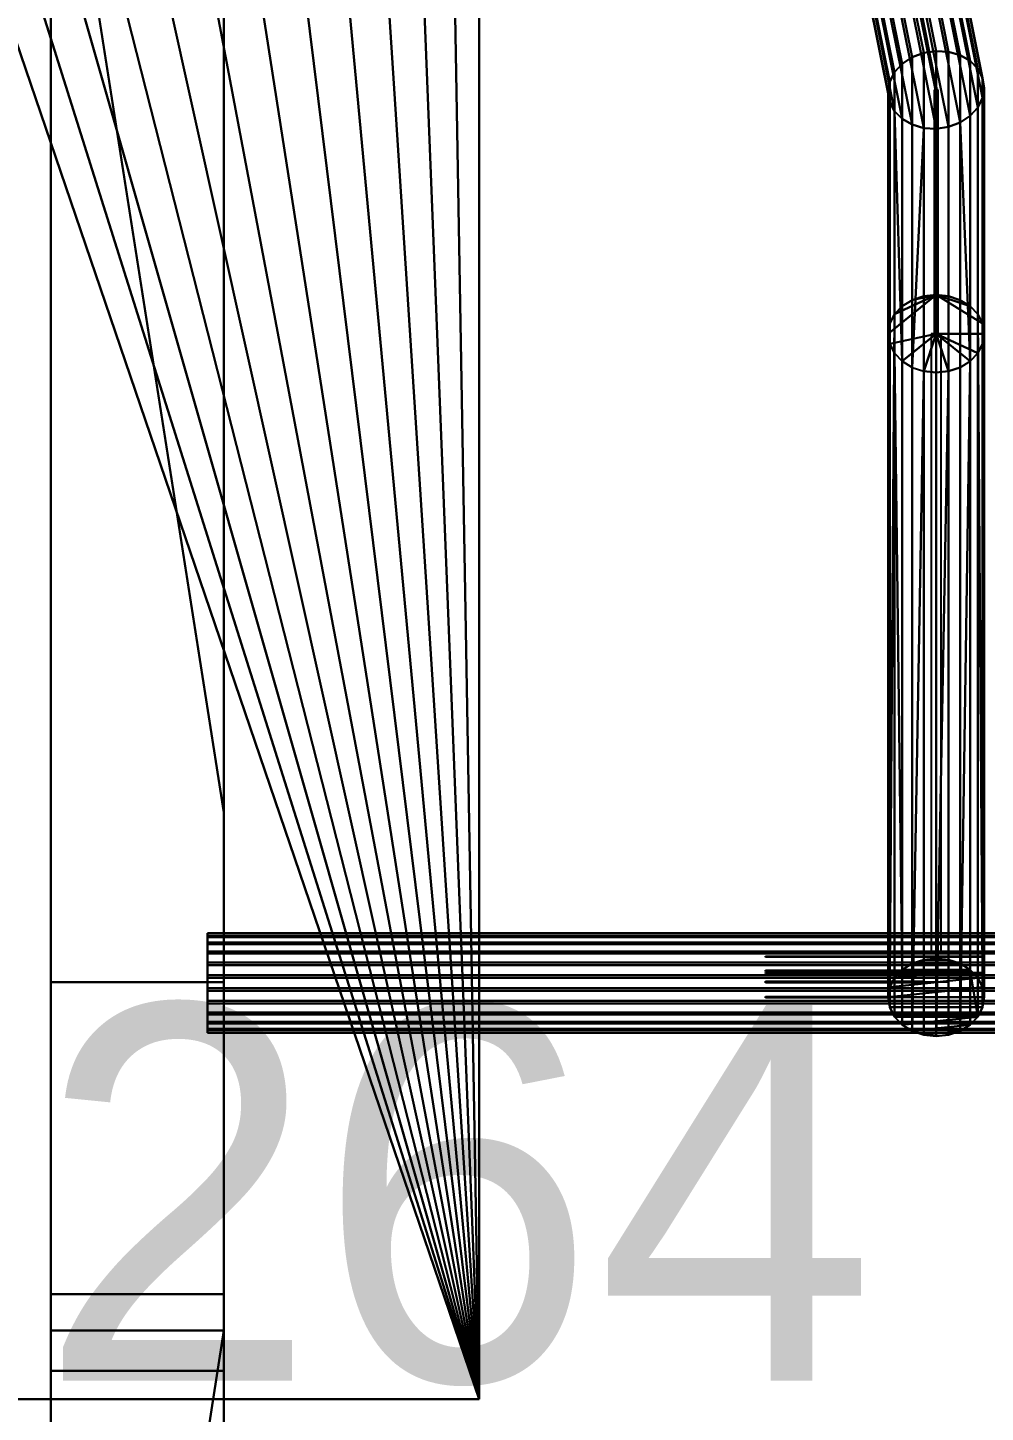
# Model space of a CAD drawing. Extents: x 0 to 48.1, y 0 to 23.7.
# Drawn here: x 14.767 to 15.149, y 9.506 to 10.059 of the extents above; entities that cross this region are included whole.
import ezdxf

# ---------------------------------------------------------------- set-up
doc = ezdxf.new("R2010")
doc.units = 0
doc.header["$MEASUREMENT"] = 0
doc.layers.add('DLXFURN', color=5, linetype='Continuous')
doc.layers.add('DLXVAL', color=3, linetype='Continuous')

# ---------------------------------------------------------------- blocks, each defined once
blk = doc.blocks.new('*U132')
for p, q in [((-0.02759, 0.73668), (0.14722, -0.1886)), ((0.14722, -0.1886), (-0.02759, 0.73668)), ((0.00247, 0.73912), (0.14722, -0.1886)), ((0.14722, -0.1886), (0.00247, 0.73912)), ((0.03252, 0.73668), (0.14722, -0.1886)), ((0.14722, -0.1886), (0.03252, 0.73668)), ((-0.05657, 0.72944), (0.14722, -0.1886)), ((0.14722, -0.1886), (-0.05657, 0.72944)), ((0.0615, 0.72944), (0.14722, -0.1886)), ((0.14722, -0.1886), (0.0615, 0.72944)), ((-0.08343, 0.71766), (0.14722, -0.1886)), ((0.14722, -0.1886), (-0.08343, 0.71766)), ((0.08837, 0.71766), (0.14722, -0.1886)), ((0.14722, -0.1886), (0.08837, 0.71766)), ((-0.10722, 0.70177), (0.14722, -0.1886)), ((0.14722, -0.1886), (-0.10722, 0.70177)), ((0.11215, 0.70177), (0.14722, -0.1886)), ((0.14722, -0.1886), (0.11215, 0.70177)), ((0.14722, -0.1886), (-0.12707, 0.68233)), ((-0.12707, 0.68233), (0.14722, -0.1886)), ((0.13201, 0.68233), (0.14722, -0.1886)), ((0.14722, -0.1886), (0.13201, 0.68233)), ((-0.02383, -0.16112), (-0.02383, 0.66862)), ((-0.02383, 0.66862), (-0.02383, -0.14663)), ((-0.02383, -0.14663), (-0.02383, 0.66862)), ((-0.02383, 0.66862), (-0.02383, -0.02215)), ((-0.02383, 0.66862), (-0.02383, -0.16112)), ((-0.02383, -0.02215), (-0.02383, 0.66862)), ((0.04515, 0.66862), (0.04515, -0.02215)), ((0.04515, -0.14663), (0.04515, 0.66862)), ((0.04515, 0.66862), (0.04515, -0.14663)), ((0.04515, -0.16112), (0.04515, 0.66862)), ((0.04515, -0.16112), (0.04515, 0.66862)), ((0.04515, 0.66862), (0.04515, -0.02215)), ((-0.14228, 0.66004), (0.14722, -0.1886)), ((0.14722, -0.1886), (-0.14228, 0.66004)), ((0.14722, -0.1886), (0.14722, 0.66004)), ((0.14722, 0.66004), (0.14722, -0.1886)), ((0.14722, -0.1886), (0.14722, 0.66004)), ((0.14722, 0.66004), (0.14722, -0.1886)), ((-0.02383, -0.1773), (-0.02383, 0.58862)), ((-0.02383, 0.58862), (-0.02383, -0.1773)), ((0.04515, -0.1773), (0.04515, 0.58862)), ((0.04515, 0.58862), (0.04515, 0.04563)), ((0.04515, 0.58862), (0.04515, -0.1773)), ((0.04515, -0.1773), (0.04515, 0.58862)), ((0.04515, 0.58862), (0.04515, -0.1773)), ((0.04515, 0.04563), (0.04515, 0.58862)), ((-0.02383, -0.1773), (-0.02383, 0.5804)), ((-0.02383, 0.5804), (-0.02383, -0.1773)), ((0.04515, 0.5804), (0.04515, -0.1773)), ((0.04515, -0.1773), (0.04515, 0.5804)), ((-0.02383, -0.1773), (-0.02383, 0.48567)), ((-0.02383, -0.02215), (-0.02383, 0.48567)), ((-0.02383, 0.48567), (-0.02383, -0.1773)), ((-0.02383, 0.48567), (0.04515, 0.04563)), ((0.04515, 0.04563), (-0.02383, 0.48567)), ((-0.02383, 0.48567), (-0.02383, -0.02215)), ((0.32477, 0.34881), (0.31358, 0.40461)), ((0.31358, 0.40461), (0.32477, 0.34881)), ((0.32974, 0.34956), (0.31843, 0.40599)), ((0.31843, 0.40599), (0.32974, 0.34956)), ((0.33471, 0.34924), (0.32327, 0.40631)), ((0.32327, 0.40631), (0.33471, 0.34924)), ((0.33935, 0.34789), (0.32778, 0.40556)), ((0.32778, 0.40556), (0.33935, 0.34789)), ((0.33166, 0.40377), (0.34332, 0.34559)), ((0.34332, 0.34559), (0.33166, 0.40377)), ((0.3052, 0.39912), (0.31616, 0.34443)), ((0.31616, 0.34443), (0.3052, 0.39912)), ((0.32014, 0.34706), (0.30907, 0.40226)), ((0.30907, 0.40226), (0.32014, 0.34706)), ((0.33463, 0.40108), (0.34638, 0.34251)), ((0.34638, 0.34251), (0.33463, 0.40108)), ((0.30222, 0.39538), (0.31311, 0.34108)), ((0.31311, 0.34108), (0.30222, 0.39538)), ((0.3365, 0.39767), (0.3483, 0.33885)), ((0.3483, 0.33885), (0.3365, 0.39767)), ((0.33714, 0.39376), (0.34895, 0.33486)), ((0.34895, 0.33486), (0.33714, 0.39376)), ((0.31053, 0.33321), (0.29971, 0.38718)), ((0.29971, 0.38718), (0.31053, 0.33321)), ((0.30035, 0.39131), (0.31119, 0.33725)), ((0.31119, 0.33725), (0.30035, 0.39131)), ((0.31798, 0.39047), (0.3293, 0.33403)), ((0.33019, 0.33403), (0.31887, 0.39047)), ((0.3365, 0.38963), (0.3483, 0.33082)), ((0.3483, 0.33082), (0.3365, 0.38963)), ((0.31119, 0.32922), (0.30035, 0.38327)), ((0.30035, 0.38327), (0.31119, 0.32922)), ((0.33166, 0.38182), (0.34332, 0.32364)), ((0.34332, 0.32364), (0.33166, 0.38182)), ((0.34638, 0.32699), (0.33463, 0.38556)), ((0.33463, 0.38556), (0.34638, 0.32699)), ((0.30222, 0.37986), (0.31311, 0.32556)), ((0.31311, 0.32556), (0.30222, 0.37986)), ((0.3052, 0.37717), (0.31616, 0.32248)), ((0.31616, 0.32248), (0.3052, 0.37717)), ((0.33471, 0.31926), (0.32327, 0.37633)), ((0.32327, 0.37633), (0.33471, 0.31926)), ((0.33935, 0.32101), (0.32778, 0.37867)), ((0.32778, 0.37867), (0.33935, 0.32101)), ((0.30907, 0.37538), (0.32014, 0.32018)), ((0.32014, 0.32018), (0.30907, 0.37538)), ((0.31358, 0.37462), (0.32477, 0.31883)), ((0.32477, 0.31883), (0.31358, 0.37462)), ((0.31843, 0.37495), (0.32974, 0.31851)), ((0.32974, 0.31851), (0.31843, 0.37495)), ((0.32014, 0.34706), (0.32477, 0.34881)), ((0.32477, 0.34881), (0.32014, 0.34706)), ((0.32477, 0.34881), (0.32974, 0.34956)), ((0.32974, 0.34956), (0.32477, 0.34881)), ((0.32477, 0.25173), (0.32477, 0.34881)), ((0.32477, 0.34881), (0.32477, 0.25173)), ((0.32974, 0.25226), (0.32974, 0.34956)), ((0.32974, 0.34956), (0.33471, 0.34924)), ((0.33471, 0.34924), (0.32974, 0.34956)), ((0.32974, 0.34956), (0.32974, 0.25226)), ((0.33471, 0.25173), (0.33471, 0.34924)), ((0.33471, 0.34924), (0.33935, 0.34789)), ((0.33935, 0.34789), (0.33471, 0.34924)), ((0.33471, 0.34924), (0.33471, 0.25173)), ((0.31616, 0.34443), (0.31311, 0.34108)), ((0.31311, 0.34108), (0.31616, 0.34443)), ((0.31616, 0.34443), (0.32014, 0.34706)), ((0.32014, 0.34706), (0.31616, 0.34443)), ((0.31616, 0.34443), (0.31616, 0.24772)), ((0.31616, 0.24772), (0.31616, 0.34443)), ((0.32014, 0.25018), (0.32014, 0.34706)), ((0.32014, 0.34706), (0.32014, 0.25018)), ((0.33935, 0.25018), (0.33935, 0.34789)), ((0.34332, 0.34559), (0.33935, 0.34789)), ((0.33935, 0.34789), (0.33935, 0.25018)), ((0.33935, 0.34789), (0.34332, 0.34559)), ((0.34638, 0.34251), (0.34332, 0.34559)), ((0.34332, 0.34559), (0.34332, 0.24772)), ((0.34332, 0.34559), (0.34638, 0.34251)), ((0.34332, 0.24772), (0.34332, 0.34559)), ((0.31053, 0.33321), (0.31119, 0.33725)), ((0.31119, 0.33725), (0.31053, 0.33321)), ((0.31311, 0.34108), (0.31119, 0.33725)), ((0.31119, 0.33725), (0.31311, 0.34108)), ((0.31119, 0.33725), (0.31119, 0.24076)), ((0.31119, 0.24076), (0.31119, 0.33725)), ((0.31311, 0.34108), (0.31311, 0.2445)), ((0.31311, 0.2445), (0.31311, 0.34108)), ((0.3483, 0.33885), (0.34638, 0.34251)), ((0.34638, 0.34251), (0.34638, 0.2445)), ((0.34638, 0.34251), (0.3483, 0.33885)), ((0.34638, 0.2445), (0.34638, 0.34251)), ((0.34895, 0.33486), (0.3483, 0.33885)), ((0.3483, 0.33885), (0.3483, 0.24076)), ((0.3483, 0.33885), (0.34895, 0.33486)), ((0.3483, 0.24076), (0.3483, 0.33885)), ((0.31119, 0.32922), (0.31053, 0.33321)), ((0.31053, 0.33321), (0.31119, 0.32922)), ((0.31053, 0.23674), (0.31053, 0.33321)), ((0.31053, 0.33321), (0.31053, 0.23674)), ((0.33051, 0.33403), (0.32897, 0.33403)), ((0.32897, 0.33403), (0.32897, 0.23674)), ((0.3293, 0.33403), (0.33019, 0.33403)), ((0.33051, 0.23674), (0.33051, 0.33403)), ((0.3483, 0.33082), (0.34895, 0.33486)), ((0.34895, 0.33486), (0.3483, 0.33082)), ((0.34895, 0.33486), (0.3483, 0.24076)), ((0.3483, 0.24076), (0.34895, 0.33486)), ((0.34895, 0.33486), (0.34895, 0.23674)), ((0.34895, 0.23674), (0.34895, 0.33486)), ((0.31311, 0.32556), (0.31119, 0.32922)), ((0.31119, 0.32922), (0.31311, 0.32556)), ((0.31119, 0.23272), (0.31119, 0.32922)), ((0.31119, 0.32922), (0.31119, 0.23272)), ((0.34332, 0.32364), (0.34638, 0.32699)), ((0.34638, 0.32699), (0.34332, 0.32364)), ((0.3483, 0.33082), (0.34638, 0.32699)), ((0.34638, 0.32699), (0.3483, 0.33082)), ((0.34638, 0.32699), (0.34638, 0.22898)), ((0.34638, 0.22898), (0.34638, 0.32699)), ((0.3483, 0.23272), (0.3483, 0.33082)), ((0.3483, 0.33082), (0.34895, 0.23674)), ((0.3483, 0.33082), (0.3483, 0.23272)), ((0.34895, 0.23674), (0.3483, 0.33082)), ((0.31311, 0.32556), (0.31311, 0.22898)), ((0.31311, 0.22898), (0.31311, 0.32556)), ((0.31311, 0.32556), (0.31616, 0.22577)), ((0.31616, 0.22577), (0.31311, 0.32556)), ((0.31311, 0.32556), (0.31616, 0.32248)), ((0.31616, 0.32248), (0.31311, 0.32556)), ((0.31616, 0.22577), (0.31616, 0.32248)), ((0.31616, 0.32248), (0.32014, 0.32018)), ((0.31616, 0.32248), (0.31616, 0.22577)), ((0.32014, 0.32018), (0.31616, 0.32248)), ((0.33935, 0.32101), (0.33471, 0.31926)), ((0.33471, 0.31926), (0.33935, 0.32101)), ((0.33935, 0.32101), (0.34332, 0.32364)), ((0.34332, 0.32364), (0.33935, 0.32101)), ((0.33935, 0.2233), (0.33935, 0.32101)), ((0.33935, 0.32101), (0.34332, 0.22577)), ((0.34332, 0.22577), (0.33935, 0.32101)), ((0.33935, 0.32101), (0.33935, 0.2233)), ((0.34332, 0.32364), (0.34332, 0.22577)), ((0.34332, 0.22577), (0.34332, 0.32364)), ((0.32014, 0.32018), (0.32014, 0.2233)), ((0.32014, 0.2233), (0.32014, 0.32018)), ((0.32014, 0.32018), (0.32477, 0.31883)), ((0.32477, 0.31883), (0.32014, 0.32018)), ((0.32014, 0.2233), (0.32477, 0.31883)), ((0.32477, 0.31883), (0.32014, 0.2233)), ((0.32477, 0.31883), (0.32477, 0.22175)), ((0.32477, 0.22175), (0.32477, 0.31883)), ((0.32477, 0.31883), (0.32974, 0.31851)), ((0.32974, 0.31851), (0.32477, 0.31883)), ((0.33471, 0.31926), (0.32974, 0.31851)), ((0.32974, 0.31851), (0.33471, 0.31926)), ((0.32974, 0.31851), (0.32974, 0.22122)), ((0.32974, 0.22122), (0.32974, 0.31851)), ((0.33471, 0.22175), (0.33471, 0.31926)), ((0.33471, 0.31926), (0.33471, 0.22175)), ((0.31053, 0.23674), (0.32974, 0.25226)), ((0.32974, 0.25226), (0.31053, 0.23674)), ((0.32974, 0.25226), (0.31311, 0.2445)), ((0.31311, 0.2445), (0.32974, 0.25226)), ((0.32014, 0.25018), (0.31616, 0.24772)), ((0.31616, 0.24772), (0.32014, 0.25018)), ((0.32014, 0.25018), (0.31616, 0.24772)), ((0.32974, 0.25226), (0.32014, 0.25018)), ((0.32014, 0.25018), (0.32974, 0.25226)), ((0.32477, 0.25173), (0.32014, 0.25018)), ((0.32014, 0.25018), (0.32477, 0.25173)), ((0.32477, 0.25173), (0.32014, 0.25018)), ((0.32014, 0.25018), (0.32014, -0.0147)), ((0.32014, -0.0147), (0.32014, 0.25018)), ((0.32974, 0.25226), (0.32477, 0.25173)), ((0.32477, 0.25173), (0.32974, 0.25226)), ((0.32974, 0.25226), (0.32477, 0.25173)), ((0.32477, 0.25173), (0.32477, -0.01315)), ((0.32477, -0.01315), (0.32477, 0.25173)), ((0.34332, 0.24772), (0.32974, 0.25226)), ((0.32974, 0.25226), (0.3483, 0.24076)), ((0.33471, 0.25173), (0.32974, 0.25226)), ((0.32974, 0.25226), (0.34332, 0.24772)), ((0.32974, 0.23674), (0.32974, 0.25226)), ((0.32974, 0.25226), (0.32974, 0.23674)), ((0.3483, 0.24076), (0.32974, 0.25226)), ((0.32974, -0.01262), (0.32974, 0.25226)), ((0.32974, 0.25226), (0.33471, 0.25173)), ((0.33471, 0.25173), (0.32974, 0.25226)), ((0.32974, 0.25226), (0.32974, -0.01262)), ((0.33935, 0.25018), (0.33471, 0.25173)), ((0.33471, 0.25173), (0.33935, 0.25018)), ((0.33935, 0.25018), (0.33471, 0.25173)), ((0.33471, 0.25173), (0.33471, -0.01315)), ((0.33471, -0.01315), (0.33471, 0.25173)), ((0.34332, 0.24772), (0.33935, 0.25018)), ((0.33935, 0.25018), (0.33935, -0.0147)), ((0.34332, 0.24772), (0.33935, 0.25018)), ((0.33935, -0.0147), (0.33935, 0.25018)), ((0.33935, 0.25018), (0.34332, 0.24772)), ((0.31311, 0.2445), (0.31119, 0.24076)), ((0.31119, 0.24076), (0.31311, 0.2445)), ((0.31311, 0.2445), (0.31119, 0.24076)), ((0.31119, -0.01847), (0.31311, 0.2445)), ((0.31311, 0.2445), (0.31119, -0.01847)), ((0.31616, 0.24772), (0.31311, 0.2445)), ((0.31311, 0.2445), (0.31616, 0.24772)), ((0.31616, 0.24772), (0.31311, 0.2445)), ((0.31311, 0.2445), (0.31311, -0.02038)), ((0.31311, -0.02038), (0.31311, 0.2445)), ((0.31616, -0.01717), (0.31616, 0.24772)), ((0.31616, 0.24772), (0.31616, -0.01717)), ((0.34638, 0.2445), (0.34332, 0.24772)), ((0.34332, -0.01717), (0.34332, 0.24772)), ((0.34638, 0.2445), (0.34332, 0.24772)), ((0.34332, 0.24772), (0.34332, -0.01717)), ((0.34332, 0.24772), (0.34638, 0.2445)), ((0.3483, 0.24076), (0.34638, 0.2445)), ((0.34638, -0.02038), (0.34638, 0.2445)), ((0.3483, -0.01847), (0.34638, 0.2445)), ((0.34638, 0.2445), (0.34638, -0.02038)), ((0.34638, 0.2445), (0.3483, -0.01847)), ((0.3483, 0.24076), (0.34638, 0.2445)), ((0.34638, 0.2445), (0.3483, 0.24076)), ((0.31119, 0.24076), (0.31053, 0.23674)), ((0.31053, 0.23674), (0.31119, 0.24076)), ((0.31119, 0.24076), (0.31053, 0.23674)), ((0.31119, 0.24076), (0.31119, -0.01194)), ((0.31119, -0.01194), (0.31119, 0.24076)), ((0.34895, 0.23674), (0.3483, 0.24076)), ((0.34895, -0.01031), (0.3483, 0.24076)), ((0.3483, 0.24076), (0.3483, -0.01194)), ((0.3483, 0.24076), (0.34895, -0.01031)), ((0.3483, -0.01194), (0.3483, 0.24076)), ((0.31053, 0.23674), (0.31119, 0.23272)), ((0.31119, 0.23272), (0.31053, 0.23674)), ((0.31053, -0.01031), (0.31053, 0.23674)), ((0.31053, 0.23674), (0.31119, 0.23272)), ((0.31053, 0.23674), (0.31053, -0.01031)), ((0.31119, 0.23272), (0.32974, 0.23674)), ((0.32974, 0.23674), (0.31119, 0.23272)), ((0.31119, 0.23272), (0.31311, 0.22898)), ((0.31311, 0.22898), (0.31119, 0.23272)), ((0.31119, 0.23272), (0.31311, 0.22898)), ((0.31119, -0.03216), (0.31119, 0.23272)), ((0.31119, 0.23272), (0.31119, -0.03216)), ((0.31616, 0.22577), (0.32974, 0.23674)), ((0.32974, 0.23674), (0.31616, 0.22577)), ((0.32477, 0.22175), (0.32974, 0.23674)), ((0.32974, 0.23674), (0.32477, 0.22175)), ((0.3317, 0.23674), (0.32778, 0.23674)), ((0.32778, 0.23674), (0.32778, -0.01031)), ((0.32897, 0.23674), (0.33051, 0.23674)), ((0.33471, 0.22175), (0.32974, 0.23674)), ((0.32974, 0.23674), (0.33471, 0.22175)), ((0.34332, 0.22577), (0.32974, 0.23674)), ((0.32974, 0.23674), (0.34895, 0.23674)), ((0.34895, 0.23674), (0.32974, 0.23674)), ((0.32974, 0.23674), (0.34638, 0.22898)), ((0.32974, 0.23674), (0.34332, 0.22577)), ((0.34638, 0.22898), (0.32974, 0.23674)), ((0.3317, -0.01031), (0.3317, 0.23674)), ((0.34638, 0.22898), (0.3483, 0.23272)), ((0.34638, 0.22898), (0.3483, 0.23272)), ((0.3483, 0.23272), (0.34638, 0.22898)), ((0.3483, 0.23272), (0.34895, 0.23674)), ((0.3483, 0.23272), (0.3483, -0.03216)), ((0.3483, -0.03216), (0.3483, 0.23272)), ((0.3483, 0.23272), (0.34895, -0.01031)), ((0.34895, -0.01031), (0.3483, 0.23272)), ((0.34895, 0.23674), (0.34895, -0.01031)), ((0.34895, -0.01031), (0.34895, 0.23674)), ((0.31311, 0.22898), (0.31616, 0.22577)), ((0.31311, 0.22898), (0.31311, -0.0359)), ((0.31311, -0.0359), (0.31311, 0.22898)), ((0.31311, 0.22898), (0.31616, -0.01759)), ((0.31616, -0.01759), (0.31311, 0.22898)), ((0.34332, 0.22577), (0.34638, 0.22898)), ((0.34332, 0.22577), (0.34638, 0.22898)), ((0.34638, 0.22898), (0.34332, 0.22577)), ((0.34638, -0.0359), (0.34638, 0.22898)), ((0.34638, 0.22898), (0.34638, -0.0359)), ((0.31616, 0.22577), (0.32014, 0.2233)), ((0.31616, -0.03912), (0.31616, 0.22577)), ((0.31616, 0.22577), (0.32014, 0.2233)), ((0.32014, 0.2233), (0.31616, 0.22577)), ((0.31616, 0.22577), (0.31616, -0.01759)), ((0.32014, 0.2233), (0.32477, 0.22175)), ((0.32014, -0.04159), (0.32014, 0.2233)), ((0.32014, 0.2233), (0.32014, -0.04159)), ((0.32014, -0.04159), (0.32477, 0.22175)), ((0.32477, 0.22175), (0.32014, -0.04159)), ((0.32477, 0.22175), (0.32974, 0.22122)), ((0.32477, 0.22175), (0.32477, -0.02203)), ((0.32974, 0.22122), (0.32477, 0.22175)), ((0.32477, -0.04314), (0.32477, 0.22175)), ((0.32477, 0.22175), (0.32974, 0.22122)), ((0.32974, 0.22122), (0.33471, 0.22175)), ((0.33471, 0.22175), (0.32974, 0.22122)), ((0.32974, -0.04366), (0.33471, 0.22175)), ((0.33471, 0.22175), (0.32974, -0.04366)), ((0.32974, 0.22122), (0.33471, 0.22175)), ((0.32974, -0.04366), (0.32974, 0.22122)), ((0.32974, 0.22122), (0.32974, -0.04366)), ((0.33471, 0.22175), (0.33935, 0.2233)), ((0.33935, 0.2233), (0.33471, 0.22175)), ((0.33471, 0.22175), (0.33935, 0.2233)), ((0.33471, -0.04314), (0.33471, 0.22175)), ((0.33471, 0.22175), (0.33471, -0.02203)), ((0.33935, 0.2233), (0.34332, 0.22577)), ((0.33935, -0.04159), (0.34332, 0.22577)), ((0.34332, 0.22577), (0.33935, -0.04159)), ((0.33935, -0.04159), (0.33935, 0.2233)), ((0.33935, 0.2233), (0.33935, -0.04159)), ((0.34332, 0.22577), (0.34332, -0.01759)), ((0.34332, -0.01759), (0.34332, 0.22577)), ((0.04515, 0.04563), (0.04515, -0.02215)), ((0.04515, -0.02215), (0.04515, 0.04563)), ((0.0387, -0.00255), (0.0387, -0.00269)), ((0.0387, -0.01928), (0.0387, -0.00255)), ((0.0387, -0.00255), (0.0387, -0.01928)), ((0.0387, -0.00376), (0.0387, -0.00255)), ((0.0387, -0.00269), (0.0387, -0.00255)), ((0.0387, -0.00255), (0.36722, -0.00255)), ((0.36722, -0.00255), (0.0387, -0.00255)), ((0.0387, -0.00255), (0.0387, -0.00376)), ((0.0387, -0.00269), (0.0387, -0.00418)), ((0.0387, -0.02449), (0.0387, -0.00269)), ((0.0387, -0.00269), (0.0387, -0.02449)), ((0.36722, -0.00269), (0.0387, -0.00269)), ((0.0387, -0.00418), (0.0387, -0.00269)), ((0.0387, -0.00269), (0.36722, -0.00269)), ((0.0387, -0.00624), (0.0387, -0.00376)), ((0.0387, -0.00376), (0.0387, -0.01928)), ((0.0387, -0.01928), (0.0387, -0.00376)), ((0.0387, -0.00376), (0.36722, -0.00376)), ((0.36722, -0.00376), (0.0387, -0.00376)), ((0.0387, -0.00376), (0.0387, -0.00624)), ((0.0387, -0.00418), (0.0387, -0.00692)), ((0.0387, -0.02957), (0.0387, -0.00418)), ((0.0387, -0.00418), (0.0387, -0.02957)), ((0.0387, -0.00692), (0.0387, -0.00418)), ((0.0387, -0.00418), (0.36722, -0.00418)), ((0.36722, -0.00418), (0.0387, -0.00418)), ((0.0387, -0.01427), (0.0387, -0.00624)), ((0.0387, -0.00624), (0.0387, -0.01427)), ((0.0387, -0.00983), (0.0387, -0.00624)), ((0.0387, -0.00624), (0.36722, -0.00624)), ((0.36722, -0.00624), (0.0387, -0.00624)), ((0.0387, -0.00624), (0.0387, -0.00983)), ((0.0387, -0.00692), (0.0387, -0.01071)), ((0.0387, -0.03417), (0.0387, -0.00692)), ((0.0387, -0.00692), (0.0387, -0.03417)), ((0.0387, -0.01071), (0.0387, -0.00692)), ((0.0387, -0.00692), (0.36722, -0.00692)), ((0.36722, -0.00692), (0.0387, -0.00692)), ((0.0387, -0.01427), (0.0387, -0.00983)), ((0.0387, -0.00983), (0.36722, -0.00983)), ((0.36722, -0.00983), (0.0387, -0.00983)), ((0.0387, -0.00983), (0.0387, -0.01427)), ((0.0387, -0.01071), (0.0387, -0.0153)), ((0.0387, -0.03796), (0.0387, -0.01071)), ((0.0387, -0.01071), (0.0387, -0.03796)), ((0.0387, -0.0153), (0.0387, -0.01071)), ((0.0387, -0.01071), (0.36722, -0.01071)), ((0.36722, -0.01071), (0.0387, -0.01071)), ((0.26157, -0.01055), (0.26157, -0.01006)), ((0.26157, -0.01006), (0.31053, -0.01006)), ((0.31053, -0.01055), (0.26157, -0.01055)), ((0.31053, -0.01006), (0.31053, -0.01055)), ((0.31053, -0.0104), (0.31053, -0.01021)), ((0.31053, -0.01021), (0.32974, -0.01021)), ((0.31119, -0.03216), (0.31053, -0.01031)), ((0.31053, -0.01031), (0.31119, -0.03216)), ((0.31053, -0.02814), (0.31053, -0.01031)), ((0.31053, -0.01031), (0.31119, -0.01194)), ((0.31119, -0.01194), (0.31053, -0.01031)), ((0.31053, -0.01031), (0.31053, -0.02814)), ((0.32974, -0.0104), (0.31053, -0.0104)), ((0.32778, -0.01031), (0.3317, -0.01031)), ((0.32988, -0.01031), (0.3296, -0.01031)), ((0.3296, -0.01031), (0.3296, -0.02814)), ((0.32974, -0.01021), (0.32974, -0.0104)), ((0.32974, -0.0104), (0.32974, -0.01021)), ((0.32974, -0.01021), (0.34895, -0.01021)), ((0.34895, -0.0104), (0.32974, -0.0104)), ((0.32988, -0.02814), (0.32988, -0.01031)), ((0.34895, -0.01031), (0.3483, -0.01847)), ((0.3483, -0.01847), (0.34895, -0.01031)), ((0.34895, -0.01021), (0.34895, -0.0104)), ((0.34895, -0.01031), (0.34895, -0.02814)), ((0.34895, -0.02814), (0.34895, -0.01031)), ((0.0387, -0.01928), (0.0387, -0.01427)), ((0.36722, -0.01427), (0.0387, -0.01427)), ((0.0387, -0.01427), (0.0387, -0.01928)), ((0.0387, -0.01427), (0.36722, -0.01427)), ((0.0387, -0.0153), (0.0387, -0.02038)), ((0.0387, -0.0407), (0.0387, -0.0153)), ((0.0387, -0.0153), (0.0387, -0.0407)), ((0.0387, -0.02038), (0.0387, -0.0153)), ((0.0387, -0.0153), (0.36722, -0.0153)), ((0.36722, -0.0153), (0.0387, -0.0153)), ((0.26157, -0.01219), (0.26157, -0.01169)), ((0.26157, -0.01169), (0.31119, -0.01169)), ((0.31119, -0.01219), (0.26157, -0.01219)), ((0.31119, -0.01169), (0.31119, -0.01219)), ((0.31119, -0.01213), (0.31119, -0.01176)), ((0.31119, -0.01176), (0.3483, -0.01176)), ((0.31119, -0.01194), (0.31119, -0.01847)), ((0.31119, -0.01847), (0.31119, -0.01194)), ((0.3483, -0.01213), (0.31119, -0.01213)), ((0.31616, -0.01717), (0.32014, -0.0147)), ((0.32014, -0.0147), (0.31616, -0.01717)), ((0.32014, -0.0147), (0.32477, -0.01315)), ((0.32477, -0.01315), (0.32014, -0.0147)), ((0.32014, -0.0147), (0.33935, -0.0147)), ((0.33935, -0.0147), (0.32014, -0.0147)), ((0.32477, -0.01315), (0.32974, -0.01262)), ((0.32974, -0.01262), (0.32477, -0.01315)), ((0.33471, -0.01315), (0.32477, -0.01315)), ((0.32477, -0.01315), (0.33471, -0.01315)), ((0.32974, -0.01262), (0.33471, -0.01315)), ((0.33471, -0.01315), (0.32974, -0.01262)), ((0.33471, -0.01315), (0.33935, -0.0147)), ((0.33935, -0.0147), (0.33471, -0.01315)), ((0.33935, -0.0147), (0.34332, -0.01717)), ((0.34332, -0.01717), (0.33935, -0.0147)), ((0.3483, -0.01176), (0.3483, -0.01213)), ((0.3483, -0.01194), (0.3483, -0.01847)), ((0.3483, -0.01847), (0.3483, -0.01194)), ((0.0387, -0.02449), (0.0387, -0.01928)), ((0.0387, -0.01928), (0.36722, -0.01928)), ((0.36722, -0.01928), (0.0387, -0.01928)), ((0.0387, -0.01928), (0.0387, -0.02449)), ((0.0387, -0.02038), (0.0387, -0.0256)), ((0.0387, -0.04219), (0.0387, -0.02038)), ((0.0387, -0.02038), (0.0387, -0.04219)), ((0.0387, -0.0256), (0.0387, -0.02038)), ((0.0387, -0.02038), (0.36722, -0.02038)), ((0.36722, -0.02038), (0.0387, -0.02038)), ((0.26157, -0.01786), (0.26157, -0.01731)), ((0.26157, -0.01731), (0.31616, -0.01731)), ((0.31616, -0.01786), (0.26157, -0.01786)), ((0.26157, -0.01872), (0.26157, -0.01822)), ((0.26157, -0.01822), (0.31119, -0.01822)), ((0.31119, -0.01872), (0.26157, -0.01872)), ((0.26157, -0.02235), (0.26157, -0.02172)), ((0.26157, -0.02172), (0.32477, -0.02172)), ((0.31053, -0.02814), (0.31119, -0.01847)), ((0.31119, -0.01847), (0.31053, -0.02814)), ((0.31119, -0.01822), (0.31119, -0.01872)), ((0.31119, -0.01866), (0.31119, -0.01829)), ((0.31119, -0.01829), (0.3483, -0.01829)), ((0.31119, -0.01847), (0.31119, -0.02413)), ((0.31119, -0.02413), (0.31119, -0.01847)), ((0.3483, -0.01866), (0.31119, -0.01866)), ((0.31119, -0.02413), (0.31311, -0.02038)), ((0.34638, -0.02038), (0.31119, -0.02413)), ((0.31311, -0.02038), (0.31119, -0.02413)), ((0.31119, -0.02413), (0.34638, -0.02038)), ((0.31311, -0.02038), (0.31616, -0.01717)), ((0.34332, -0.01717), (0.31311, -0.02038)), ((0.31311, -0.02038), (0.34332, -0.01717)), ((0.31616, -0.01717), (0.31311, -0.02038)), ((0.31616, -0.01717), (0.34332, -0.01717)), ((0.34332, -0.01717), (0.31616, -0.01717)), ((0.31616, -0.01731), (0.31616, -0.01786)), ((0.31616, -0.01772), (0.31616, -0.01745)), ((0.31616, -0.01745), (0.34332, -0.01745)), ((0.31616, -0.01759), (0.31616, -0.03912)), ((0.34332, -0.01772), (0.31616, -0.01772)), ((0.32477, -0.02172), (0.32477, -0.02235)), ((0.32477, -0.02208), (0.32477, -0.02198)), ((0.32477, -0.02198), (0.33471, -0.02198)), ((0.32477, -0.02203), (0.32477, -0.04314)), ((0.33471, -0.02208), (0.32477, -0.02208)), ((0.33471, -0.02198), (0.33471, -0.02208)), ((0.33471, -0.02203), (0.33471, -0.04314)), ((0.34332, -0.01717), (0.34638, -0.02038)), ((0.34638, -0.02038), (0.34332, -0.01717)), ((0.34332, -0.01745), (0.34332, -0.01772)), ((0.34332, -0.01759), (0.34332, -0.03912)), ((0.34638, -0.0359), (0.34332, -0.01759)), ((0.34332, -0.01759), (0.34638, -0.0359)), ((0.34332, -0.03912), (0.34332, -0.01759)), ((0.34638, -0.02038), (0.3483, -0.02413)), ((0.3483, -0.02413), (0.34638, -0.02038)), ((0.3483, -0.01829), (0.3483, -0.01866)), ((0.3483, -0.01847), (0.3483, -0.02413)), ((0.3483, -0.02413), (0.3483, -0.01847)), ((-0.02383, -0.22127), (-0.02383, -0.02215)), ((-0.02383, -0.02215), (0.04515, -0.02215)), ((-0.02383, -0.02215), (0.04515, -0.02215)), ((-0.02383, -0.14663), (-0.02383, -0.02215)), ((-0.02383, -0.02215), (-0.02383, -0.22127)), ((-0.02383, -0.21605), (-0.02383, -0.02215)), ((-0.02383, -0.02215), (-0.02383, -0.21605)), ((-0.02383, -0.20654), (-0.02383, -0.02215)), ((-0.02383, -0.14663), (-0.02383, -0.02215)), ((-0.02383, -0.02215), (-0.02383, -0.20654)), ((-0.02383, -0.02215), (-0.02383, -0.14663)), ((0.04515, -0.02215), (-0.02383, -0.02215)), ((0.0387, -0.02957), (0.0387, -0.02449)), ((0.36722, -0.02449), (0.0387, -0.02449)), ((0.0387, -0.02449), (0.0387, -0.02957)), ((0.0387, -0.02449), (0.36722, -0.02449)), ((0.0387, -0.0256), (0.0387, -0.03061)), ((0.0387, -0.04233), (0.0387, -0.0256)), ((0.0387, -0.0256), (0.0387, -0.04233)), ((0.0387, -0.03061), (0.0387, -0.0256)), ((0.0387, -0.0256), (0.36722, -0.0256)), ((0.36722, -0.0256), (0.0387, -0.0256)), ((0.04515, -0.41138), (0.04515, -0.02215)), ((0.04515, -0.02215), (0.04515, -0.21892)), ((0.04515, -0.02215), (0.04515, -0.1773)), ((0.04515, -0.02215), (0.04515, -0.14663)), ((0.04515, -0.20654), (0.04515, -0.02215)), ((0.04515, -0.02215), (0.04515, -0.14663)), ((0.04515, -0.02215), (0.04515, -0.20654)), ((0.04515, -0.21605), (0.04515, -0.02215)), ((0.04515, -0.21892), (0.04515, -0.02215)), ((0.04515, -0.02215), (0.04515, -0.21605)), ((0.04515, -0.02215), (0.04515, -0.14663)), ((0.32477, -0.02235), (0.26157, -0.02235)), ((0.31053, -0.02814), (0.31119, -0.02413)), ((0.3483, -0.02413), (0.31053, -0.02814)), ((0.31119, -0.02413), (0.31053, -0.02814)), ((0.31053, -0.02814), (0.3483, -0.02413)), ((0.3483, -0.02413), (0.34895, -0.02814)), ((0.34895, -0.02814), (0.3483, -0.02413)), ((0.0387, -0.03417), (0.0387, -0.02957)), ((0.0387, -0.02957), (0.36722, -0.02957)), ((0.36722, -0.02957), (0.0387, -0.02957)), ((0.0387, -0.02957), (0.0387, -0.03417)), ((0.0387, -0.03061), (0.0387, -0.03505)), ((0.0387, -0.04112), (0.0387, -0.03061)), ((0.0387, -0.03061), (0.0387, -0.04112)), ((0.0387, -0.03505), (0.0387, -0.03061)), ((0.0387, -0.03061), (0.36722, -0.03061)), ((0.36722, -0.03061), (0.0387, -0.03061)), ((0.26157, -0.02839), (0.26157, -0.0279)), ((0.26157, -0.0279), (0.31053, -0.0279)), ((0.31053, -0.02839), (0.26157, -0.02839)), ((0.31053, -0.0279), (0.31053, -0.02839)), ((0.31119, -0.03216), (0.31053, -0.02814)), ((0.31053, -0.02814), (0.32974, -0.02814)), ((0.34895, -0.02814), (0.31053, -0.02814)), ((0.31053, -0.02814), (0.31119, -0.03216)), ((0.31311, -0.0359), (0.31119, -0.03216)), ((0.31119, -0.03216), (0.3483, -0.03216)), ((0.3483, -0.03216), (0.31119, -0.03216)), ((0.31119, -0.03216), (0.31311, -0.0359)), ((0.3296, -0.02814), (0.32988, -0.02814)), ((0.32974, -0.02814), (0.34895, -0.02814)), ((0.3483, -0.03216), (0.34638, -0.0359)), ((0.34638, -0.0359), (0.3483, -0.03216)), ((0.34895, -0.02814), (0.3483, -0.03216)), ((0.3483, -0.03216), (0.34895, -0.02814)), ((0.0387, -0.03796), (0.0387, -0.03417)), ((0.0387, -0.03417), (0.36722, -0.03417)), ((0.36722, -0.03417), (0.0387, -0.03417)), ((0.0387, -0.03417), (0.0387, -0.03796)), ((0.0387, -0.03505), (0.0387, -0.03864)), ((0.0387, -0.03864), (0.0387, -0.03505)), ((0.0387, -0.03505), (0.36722, -0.03505)), ((0.36722, -0.03505), (0.0387, -0.03505)), ((0.0387, -0.0407), (0.0387, -0.03796)), ((0.0387, -0.03796), (0.36722, -0.03796)), ((0.36722, -0.03796), (0.0387, -0.03796)), ((0.0387, -0.03796), (0.0387, -0.0407)), ((0.0387, -0.03864), (0.0387, -0.04112)), ((0.0387, -0.04112), (0.0387, -0.03864)), ((0.0387, -0.03864), (0.36722, -0.03864)), ((0.36722, -0.03864), (0.0387, -0.03864)), ((0.31616, -0.03912), (0.31311, -0.0359)), ((0.31311, -0.0359), (0.34638, -0.0359)), ((0.34638, -0.0359), (0.31311, -0.0359)), ((0.31311, -0.0359), (0.31616, -0.03912)), ((0.34638, -0.0359), (0.31616, -0.03912)), ((0.31616, -0.03912), (0.34638, -0.0359)), ((0.34638, -0.0359), (0.34332, -0.03912)), ((0.34332, -0.03912), (0.34638, -0.0359)), ((0.0387, -0.04219), (0.0387, -0.0407)), ((0.0387, -0.0407), (0.36722, -0.0407)), ((0.36722, -0.0407), (0.0387, -0.0407)), ((0.0387, -0.0407), (0.0387, -0.04219)), ((0.0387, -0.04112), (0.0387, -0.04233)), ((0.0387, -0.04233), (0.0387, -0.04112)), ((0.0387, -0.04112), (0.36722, -0.04112)), ((0.36722, -0.04112), (0.0387, -0.04112)), ((0.0387, -0.04233), (0.0387, -0.04219)), ((0.0387, -0.04219), (0.36722, -0.04219)), ((0.36722, -0.04219), (0.0387, -0.04219)), ((0.0387, -0.04219), (0.0387, -0.04233)), ((0.0387, -0.04233), (0.36722, -0.04233)), ((0.36722, -0.04233), (0.0387, -0.04233)), ((0.32014, -0.04159), (0.31616, -0.03912)), ((0.31616, -0.03912), (0.32014, -0.04159)), ((0.34332, -0.03912), (0.32014, -0.04159)), ((0.32014, -0.04159), (0.34332, -0.03912)), ((0.32477, -0.04314), (0.32014, -0.04159)), ((0.32014, -0.04159), (0.32477, -0.04314)), ((0.33935, -0.04159), (0.32477, -0.04314)), ((0.32477, -0.04314), (0.33935, -0.04159)), ((0.32974, -0.04366), (0.32477, -0.04314)), ((0.32477, -0.04314), (0.32974, -0.04366)), ((0.33471, -0.04314), (0.32974, -0.04366)), ((0.32974, -0.04366), (0.33471, -0.04314)), ((0.33935, -0.04159), (0.33471, -0.04314)), ((0.33471, -0.04314), (0.33935, -0.04159)), ((0.34332, -0.03912), (0.33935, -0.04159)), ((0.33935, -0.04159), (0.34332, -0.03912)), ((0.04515, -0.14663), (-0.02383, -0.14663)), ((-0.02383, -0.14663), (0.04515, -0.14663)), ((-0.02383, -0.16112), (-0.02383, -0.14663)), ((-0.02383, -0.20289), (-0.02383, -0.14663)), ((-0.02383, -0.14663), (-0.02383, -0.20289)), ((-0.02383, -0.19906), (-0.02383, -0.14663)), ((-0.02383, -0.50138), (-0.02383, -0.14663)), ((-0.02383, -0.14663), (-0.02383, -0.21656)), ((-0.02383, -0.14663), (-0.02383, -0.50138)), ((-0.02383, -0.21656), (-0.02383, -0.14663)), ((-0.02383, -0.14663), (-0.02383, -0.20695)), ((-0.02383, -0.20695), (-0.02383, -0.14663)), ((-0.02383, -0.14663), (-0.02383, -0.20054)), ((-0.02383, -0.20054), (-0.02383, -0.14663)), ((-0.02383, -0.14663), (-0.02383, -0.19906)), ((0.04515, -0.14663), (0.04515, -0.16112)), ((0.04515, -0.14663), (0.04515, -0.16112)), ((0.04515, -0.21656), (0.04515, -0.14663)), ((0.04515, -0.14663), (0.04515, -0.20289)), ((0.04515, -0.14663), (0.04515, -0.21656)), ((0.04515, -0.20695), (0.04515, -0.14663)), ((0.04515, -0.14663), (0.04515, -0.20695)), ((0.04515, -0.20054), (0.04515, -0.14663)), ((0.04515, -0.14663), (0.04515, -0.20054)), ((0.04515, -0.19906), (0.04515, -0.14663)), ((0.04515, -0.14663), (0.04515, -0.19906)), ((0.04515, -0.20289), (0.04515, -0.14663)), ((0.04515, -0.14663), (0.04515, -0.16112)), ((0.04515, -0.16112), (-0.02383, -0.16112)), ((0.04515, -0.16112), (-0.02383, -0.16112)), ((-0.02383, -0.16112), (-0.02383, -0.50138)), ((-0.02383, -0.50138), (-0.02383, -0.16112)), ((-0.02383, -0.16112), (0.04515, -0.16112)), ((-0.00732, -0.50138), (0.04515, -0.16112)), ((0.04515, -0.16112), (-0.00732, -0.50138)), ((0.04515, -0.50138), (0.04515, -0.16112)), ((0.04515, -0.16112), (0.04515, -0.50138)), ((-0.02383, -0.34138), (-0.02383, -0.1773)), ((-0.02383, -0.1773), (0.04515, -0.1773)), ((0.04515, -0.1773), (-0.02383, -0.1773)), ((-0.02383, -0.1773), (-0.02383, -0.22127)), ((-0.02383, -0.22127), (-0.02383, -0.1773)), ((-0.02383, -0.1773), (-0.02383, -0.34138)), ((0.04515, -0.1773), (0.04515, -0.34138)), ((-0.14228, -0.1886), (0.14722, -0.1886)), ((0.14722, -0.1886), (-0.14228, -0.1886)), ((-0.14228, -0.1886), (0.14722, -0.1886)), ((0.14722, -0.1886), (-0.14228, -0.1886)), ((0.14722, -0.1886), (0.14722, -0.1886)), ((0.14722, -0.1886), (0.14722, -0.1886))]:
    blk.add_line(p, q)
blk = doc.blocks.new('*U152')
at = {"layer": 'DLXVAL'}
blk.add_text('264', height=0.15, dxfattribs=at).set_placement((14.77092, 9.51874, 0.7))

msp = doc.modelspace()

# ---------------------------------------------------------------- block references
at = {"layer": 'DLXFURN'}
msp.add_blockref('*U132', (14.8, 9.7), dxfattribs=at)
at = {"layer": 'DLXVAL'}
msp.add_blockref('*U152', (0, 0), dxfattribs=at)

doc.saveas('drawing.dxf')
